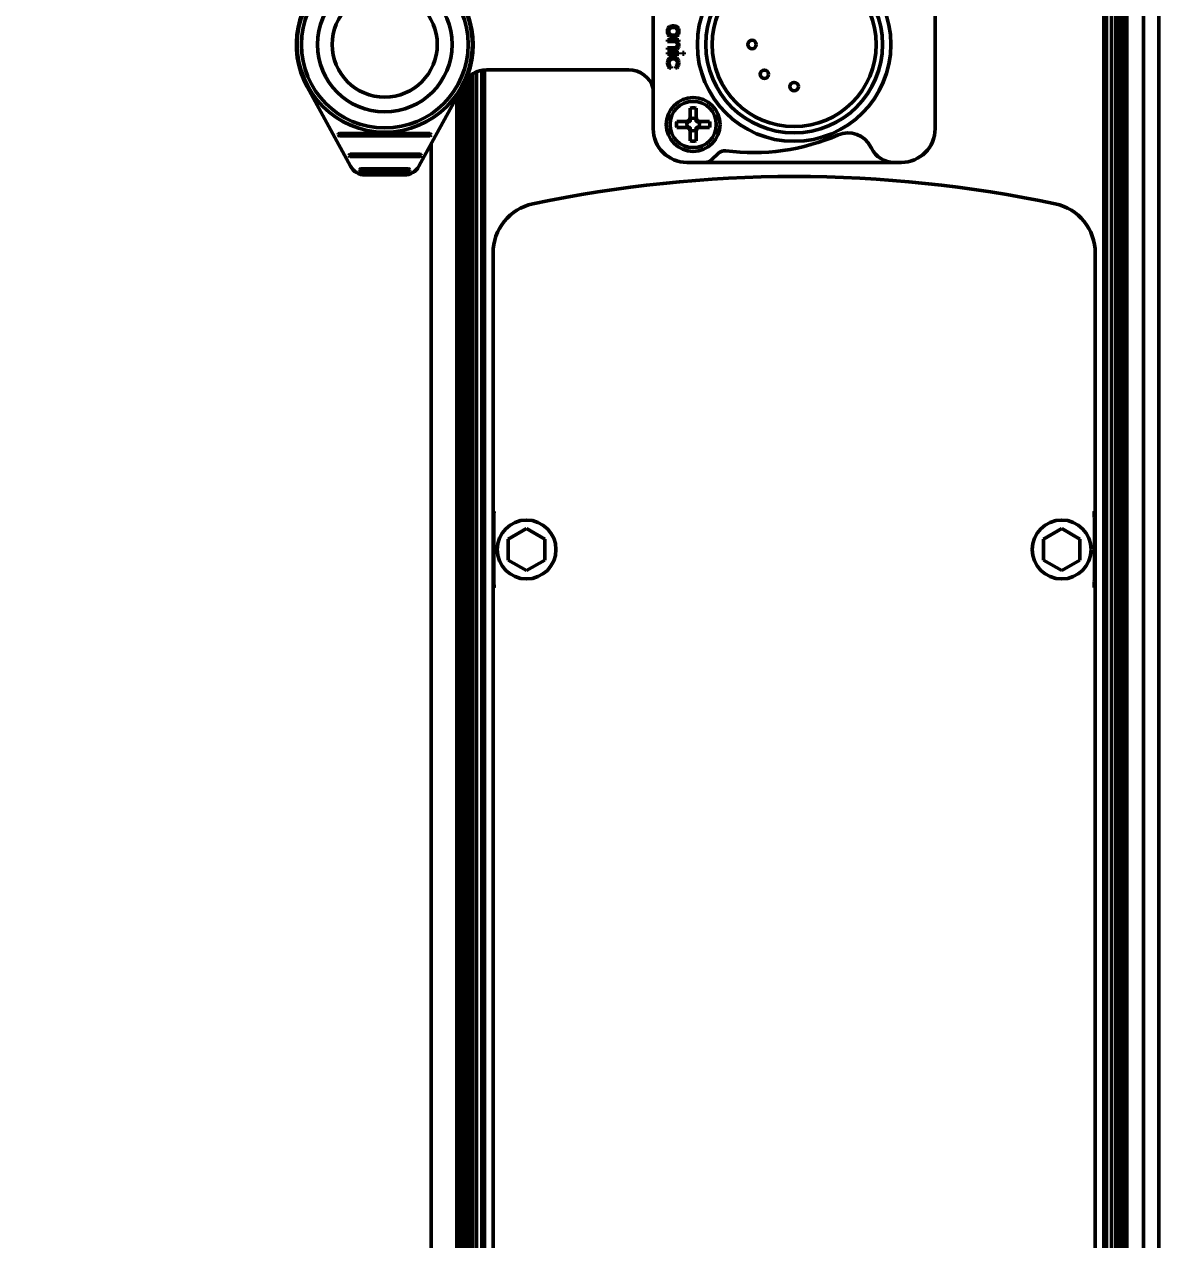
# Model space of a CAD drawing. Header units: millimetres. Extents: x 0 to 3000, y 0 to 3000.
# Drawn here: x 1457.2 to 1592, y 787.9 to 932.3 of the extents above; entities that cross this region are included whole.
import ezdxf

# ---------------------------------------------------------------- set-up
doc = ezdxf.new("R2010")
doc.units = ezdxf.units.MM
doc.layers.add('Dimension (ANSI)', color=7, linetype='Continuous', lineweight=25)
doc.layers.add('Visible (ANSI)', color=7, linetype='Continuous', lineweight=50)
doc.styles.add('Note Text (ANSI)', font='tahoma.ttf')
doc.dimstyles.new('Default - mm (ANSI)', dxfattribs={"dimtxt": 10, "dimasz": 2.5, "dimexe": 3.175, "dimexo": 1.6002, "dimgap": 0.8, "dimtad": 0, "dimtoh": 1, "dimrnd": 1e-08, "dimzin": 4, "dimdsep": 46, "dimtxsty": 'Note Text (ANSI)', "dimcen": 0.09, "dimdle": 10, "dimclrd": 256, "dimclre": 256, "dimclrt": 256, "dimadec": 1, "dimazin": 1, "dimtfac": 0.3048, "dimtofl": 0, "dimtmove": 0, "dimatfit": 3, "dimfxl": 1, "dimtolj": 1, "dimtzin": 4, "dimlwd": -1, "dimlwe": -1, "dimarcsym": 0})

# ---------------------------------------------------------------- blocks, each defined once
blk = doc.blocks.new('*D17')
at = {"layer": 'Defpoints', "color": 0, "transparency": 16777216}
for p in [(1548.72, 1134.87), (1322.72, 253.67), (1548.72, 253.67)]:
    blk.add_point(p, dxfattribs=at)
at = {"layer": 'Dimension (ANSI)', "transparency": 16777216}
for p, q in [((1547.12, 1134.87), (1319.54, 1134.87)), ((1322.72, 1132.37), (1322.72, 743.43)), ((1322.72, 256.17), (1322.72, 645.11)), ((1547.12, 253.67), (1319.54, 253.67))]:
    blk.add_line(p, q, dxfattribs=at)
for points in [[(1322.3, 1132.37), (1323.13, 1132.37), (1322.72, 1134.87)], [(1322.3, 256.17), (1323.13, 256.17), (1322.72, 253.67)]]:
    blk.add_solid(points, dxfattribs=at)
at = {"layer": 'Dimension (ANSI)', "transparency": 16777216, "insert": (1316.18, 645.91), "char_height": 10, "attachment_point": 1, "rotation": 90, "style": 'Note Text (ANSI)'}
blk.add_mtext('\\A1;881.20 [34.7 in]', dxfattribs=at)

msp = doc.modelspace()

# ---------------------------------------------------------------- linework, layer by layer
at = {"layer": 'Visible (ANSI)'}
for p, q in [((1585.5164, 1101.867), (1585.5164, 286.667)), ((1585.8267, 286.667), (1585.8267, 1101.867)), ((1586.4425, 286.667), (1586.4425, 1101.867)), ((1586.9315, 286.667), (1586.9315, 1101.867)), ((1587.3602, 286.667), (1587.3602, 1101.867)), ((1587.7329, 286.667), (1587.7329, 1101.867)), ((1588.0497, 286.667), (1588.0497, 1101.867)), ((1588.2715, 286.667), (1588.2715, 1101.867)), ((1590.2218, 1101.867), (1590.2218, 286.667)), ((1592.0391, 286.667), (1592.0391, 1101.867)), ((1531.9668, 919.867), (1531.9668, 939.867)), ((1565.4668, 939.867), (1565.4668, 919.867)), ((1533.6668, 931.602), (1533.7093, 931.7686)), ((1533.6668, 931.2686), (1533.6668, 931.602)), ((1533.7093, 931.7686), (1533.7519, 931.852)), ((1533.7519, 931.852), (1533.837, 931.9353)), ((1533.837, 931.9353), (1533.9646, 932.0186)), ((1533.8795, 931.6853), (1533.837, 931.5186)), ((1533.837, 931.5186), (1533.837, 931.352)), ((1533.9646, 931.7686), (1533.8795, 931.6853)), ((1533.9646, 932.0186), (1534.2625, 932.102)), ((1534.0923, 931.852), (1533.9646, 931.7686)), ((1534.2625, 931.8936), (1534.0923, 931.852)), ((1534.2625, 932.102), (1534.4327, 932.102)), ((1534.4327, 931.8936), (1534.2625, 931.8936)), ((1534.4327, 932.102), (1534.6029, 932.0603)), ((1534.6029, 931.852), (1534.4327, 931.8936)), ((1534.6029, 932.0603), (1534.7306, 932.0186)), ((1534.7306, 931.7686), (1534.6029, 931.852)), ((1534.7306, 932.0186), (1534.8583, 931.9353)), ((1534.8157, 931.6853), (1534.7306, 931.7686)), ((1534.8583, 931.5186), (1534.8157, 931.6853)), ((1534.8583, 931.9353), (1534.9434, 931.852)), ((1534.8583, 931.352), (1534.8583, 931.5186)), ((1534.9434, 931.852), (1534.9859, 931.7686)), ((1534.9859, 931.7686), (1535.0285, 931.602)), ((1535.0285, 931.602), (1535.0285, 931.2686)), ((1533.7093, 931.102), (1533.6668, 931.2686)), ((1533.6668, 930.227), (1533.6668, 930.4353)), ((1533.6668, 930.4353), (1535.0285, 930.4353)), ((1534.6455, 930.227), (1533.6668, 930.227)), ((1533.7519, 931.0186), (1533.7093, 931.102)), ((1533.837, 930.9353), (1533.7519, 931.0186)), ((1533.837, 931.352), (1533.8795, 931.1853)), ((1533.9646, 930.852), (1533.837, 930.9353)), ((1533.8795, 931.1853), (1533.9646, 931.102)), ((1533.9646, 931.102), (1534.0923, 931.0186)), ((1534.2625, 930.7686), (1533.9646, 930.852)), ((1534.0923, 931.0186), (1534.2625, 930.977)), ((1534.2625, 930.977), (1534.4327, 930.977)), ((1534.4327, 930.7686), (1534.2625, 930.7686)), ((1534.4327, 930.977), (1534.6029, 931.0186)), ((1534.6029, 930.8103), (1534.4327, 930.7686)), ((1534.6029, 931.0186), (1534.7306, 931.102)), ((1534.7306, 930.852), (1534.6029, 930.8103)), ((1534.7306, 930.1436), (1534.6455, 930.227)), ((1534.7306, 931.102), (1534.8157, 931.1853)), ((1534.8583, 930.9353), (1534.7306, 930.852)), ((1534.8157, 930.0186), (1534.7306, 930.1436)), ((1534.8157, 931.1853), (1534.8583, 931.352)), ((1535.0285, 930.227), (1534.8157, 930.227)), ((1534.8157, 930.227), (1534.9008, 930.1436)), ((1534.8583, 929.852), (1534.8157, 930.0186)), ((1534.9434, 931.0186), (1534.8583, 930.9353)), ((1534.9008, 930.1436), (1534.9859, 930.0186)), ((1534.9859, 931.102), (1534.9434, 931.0186)), ((1535.0285, 931.2686), (1534.9859, 931.102)), ((1534.9859, 930.0186), (1535.0285, 929.852)), ((1535.0285, 930.4353), (1535.0285, 930.227)), ((1533.6668, 929.2686), (1533.6668, 929.477)), ((1533.6668, 929.477), (1534.4753, 929.477)), ((1534.4753, 929.2686), (1533.6668, 929.2686)), ((1533.6668, 928.727), (1533.6668, 928.9353)), ((1533.6668, 928.9353), (1535.0285, 928.9353)), ((1535.0285, 928.727), (1533.6668, 928.727)), ((1534.4753, 929.477), (1534.688, 929.5186)), ((1534.688, 929.3103), (1534.4753, 929.2686)), ((1534.688, 929.5186), (1534.7731, 929.602)), ((1534.8157, 929.352), (1534.688, 929.3103)), ((1534.7731, 929.602), (1534.8157, 929.6853)), ((1534.8157, 929.6853), (1534.8583, 929.852)), ((1534.9008, 929.4353), (1534.8157, 929.352)), ((1534.9859, 929.5603), (1534.9008, 929.4353)), ((1535.0285, 929.6853), (1534.9859, 929.5603)), ((1535.0285, 929.852), (1535.0285, 929.6853)), ((1535.0285, 928.9353), (1535.0285, 928.727)), ((1535.454, 928.727), (1535.454, 928.9353)), ((1535.454, 928.9353), (1535.6668, 928.9353)), ((1535.6668, 928.727), (1535.454, 928.727)), ((1535.6668, 928.9353), (1535.6668, 928.727)), ((1533.6668, 927.6853), (1533.7093, 927.9353)), ((1533.7093, 927.3936), (1533.6668, 927.6853)), ((1533.7093, 927.9353), (1533.7519, 928.0603)), ((1533.7944, 927.227), (1533.7093, 927.3936)), ((1533.7519, 928.0603), (1533.837, 928.1853)), ((1533.9221, 927.102), (1533.7944, 927.227)), ((1533.837, 928.1853), (1533.9221, 928.2686)), ((1533.9221, 927.977), (1533.837, 927.727)), ((1533.837, 927.727), (1533.8795, 927.4353)), ((1533.8795, 927.4353), (1533.9646, 927.3103)), ((1533.9221, 928.2686), (1534.0923, 928.352)), ((1534.0497, 928.102), (1533.9221, 927.977)), ((1534.0923, 927.0603), (1533.9221, 927.102)), ((1533.9646, 927.3103), (1534.0923, 927.2686)), ((1534.2625, 928.1853), (1534.0497, 928.102)), ((1534.0923, 928.352), (1534.3476, 928.3936)), ((1534.0923, 927.2686), (1534.0923, 927.0603)), ((1534.3902, 928.1853), (1534.2625, 928.1853)), ((1534.3476, 928.3936), (1534.6029, 928.352)), ((1534.5604, 928.1436), (1534.3902, 928.1853)), ((1534.6455, 928.102), (1534.5604, 928.1436)), ((1534.6029, 928.352), (1534.7731, 928.2686)), ((1534.6029, 927.2686), (1534.7306, 927.3103)), ((1534.6029, 927.0603), (1534.6029, 927.2686)), ((1534.7731, 927.102), (1534.6029, 927.0603)), ((1534.7731, 927.977), (1534.6455, 928.102)), ((1534.7306, 927.3103), (1534.8157, 927.4353)), ((1534.7731, 928.2686), (1534.8583, 928.1853)), ((1534.8157, 927.8936), (1534.7731, 927.977)), ((1534.9008, 927.227), (1534.7731, 927.102)), ((1534.8583, 927.727), (1534.8157, 927.8936)), ((1534.8157, 927.4353), (1534.8583, 927.727)), ((1534.8583, 928.1853), (1534.9434, 928.0603)), ((1534.9859, 927.3936), (1534.9008, 927.227)), ((1534.9434, 928.0603), (1534.9859, 927.9353)), ((1534.9859, 927.9353), (1535.0285, 927.6853)), ((1535.0285, 927.6853), (1534.9859, 927.3936)), ((1510.0734, 926.0223), (1510.0734, 473.7117)), ((1510.502, 926.3671), (1510.502, 473.3669)), ((1510.9911, 926.6298), (1510.9911, 473.1041)), ((1511.6068, 926.8155), (1511.6068, 472.9184)), ((1511.9172, 472.8768), (1511.9172, 926.8571)), ((1529.0668, 926.867), (1512.1602, 926.867)), ((1495.9933, 915.4085), (1490.8474, 924.833)), ((1509.1371, 924.5775), (1504.1307, 915.4085)), ((1508.9183, 924.1767), (1508.9183, 475.515)), ((1509.123, 924.5517), (1509.123, 475.1805)), ((1509.3838, 925.0252), (1509.3838, 474.7087)), ((1509.7006, 925.5847), (1509.7006, 474.1492)), ((1508.6399, 923.6669), (1508.6399, 475.9292)), ((1508.677, 923.7348), (1508.677, 475.8764)), ((1508.7696, 923.9044), (1508.7696, 475.7415)), ((1536.3668, 922.3127), (1536.3668, 921.217)), ((1537.0668, 922.3127), (1537.0668, 921.217)), ((1535.8668, 920.717), (1534.771, 920.717)), ((1535.8668, 920.017), (1534.771, 920.017)), ((1535.8668, 920.717), (1536.2617, 920.717)), ((1536.2617, 920.017), (1535.8668, 920.017)), ((1536.3668, 920.822), (1536.3668, 921.217)), ((1536.3668, 919.517), (1536.3668, 919.9119)), ((1537.0668, 921.217), (1537.0668, 920.822)), ((1537.0668, 919.9119), (1537.0668, 919.517)), ((1537.1719, 920.717), (1537.5668, 920.717)), ((1537.5668, 920.017), (1537.1719, 920.017)), ((1538.6625, 920.717), (1537.5668, 920.717)), ((1538.6625, 920.017), (1537.5668, 920.017)), ((1494.6868, 919.277), (1505.4068, 919.277)), ((1505.4068, 919.007), (1494.6868, 919.007)), ((1536.3668, 919.517), (1536.3668, 918.4212)), ((1537.0668, 919.517), (1537.0668, 918.4212)), ((1505.5945, 478.7941), (1505.5945, 918.0893)), ((1539.7712, 916.9848), (1538.8547, 916.1341)), ((1557.8949, 917.5509), (1557.8282, 917.6875)), ((1495.9768, 916.827), (1504.2468, 916.827)), ((1504.2468, 916.557), (1495.9768, 916.557)), ((1538.1744, 915.867), (1535.9668, 915.867)), ((1538.1744, 915.867), (1560.5908, 915.867)), ((1561.4668, 915.867), (1560.5908, 915.867)), ((1497.2268, 915.097), (1502.8968, 915.097)), ((1502.8968, 914.827), (1497.2268, 914.827)), ((1497.7487, 914.367), (1502.3753, 914.367)), ((1512.9345, 494.6494), (1512.9345, 905.0845)), ((1584.499, 905.0845), (1584.499, 494.6494)), ((1513.0425, 873.536), (1513.0425, 866.1979)), ((1516.9168, 872.367), (1514.7517, 871.117)), ((1519.0818, 871.117), (1516.9168, 872.367)), ((1580.5168, 872.367), (1578.3517, 871.117)), ((1582.6818, 871.117), (1580.5168, 872.367)), ((1584.3911, 866.1979), (1584.3911, 873.536)), ((1514.7517, 868.617), (1514.7517, 871.117)), ((1519.0818, 871.117), (1519.0818, 868.617)), ((1578.3517, 868.617), (1578.3517, 871.117)), ((1582.6818, 871.117), (1582.6818, 868.617)), ((1514.7517, 868.617), (1516.9168, 867.367)), ((1516.9168, 867.367), (1519.0818, 868.617)), ((1578.3517, 868.617), (1580.5168, 867.367)), ((1580.5168, 867.367), (1582.6818, 868.617))]:
    msp.add_line(p, q, dxfattribs=at)
for centre, radius in [((1500.0668, 929.867), 10.41), ((1548.7168, 929.867), 11.5), ((1548.7168, 929.867), 10.5), ((1500.0668, 929.867), 9.91), ((1548.7168, 929.867), 9.75), ((1500.0668, 929.867), 8), ((1500.0668, 929.867), 6.25), ((1543.7168, 929.867), 0.5), ((1545.1812, 926.3314), 0.5), ((1548.7168, 924.867), 0.5), ((1536.7168, 920.367), 3.2), ((1536.7168, 920.367), 2.75), ((1516.9168, 869.867), 3.5), ((1580.5168, 869.867), 3.5)]:
    msp.add_circle(centre, radius, dxfattribs=at)
for centre, radius, start, end in [((1500.0668, 929.867), 10.5, 329.750836, 208.635231), ((1512.1602, 923.867), 3, 90, 153.6122), ((1529.0668, 923.867), 3, 14.835112, 90), ((1536.7168, 920.367), 1.977, 79.802765, 100.197235), ((1535.9668, 919.867), 4, 180, 270), ((1536.7168, 920.367), 1.977, 169.802765, 190.197235), ((1536.7168, 920.367), 0.75, 152.181861, 207.818139), ((1536.7168, 920.367), 0.75, 62.181861, 117.818139), ((1536.7168, 920.367), 0.75, 332.181861, 27.818139), ((1536.7168, 920.367), 1.977, 349.802765, 10.197235), ((1561.4668, 919.867), 4, 270, 0), ((1494.6868, 919.107), 0.17, 90, 168.118834), ((1494.6868, 919.177), 0.17, 191.881159, 270), ((1505.4068, 919.107), 0.17, 11.880925, 90), ((1505.4068, 919.177), 0.17, 270, 348.118617), ((1536.7168, 920.367), 0.75, 242.181861, 297.818139), ((1536.7168, 920.367), 1.977, 259.802765, 280.197235), ((1543.8768, 942.217), 25.19, 262.485063, 293.532806), ((1555.1323, 916.3715), 3, 26.02, 113.532806), ((1540.4515, 916.2519), 1, 82.485063, 132.87), ((1560.5908, 918.867), 3, 206.02, 270), ((1495.9768, 916.657), 0.17, 90, 168.118841), ((1495.9768, 916.727), 0.17, 191.881166, 270), ((1504.2468, 916.657), 0.17, 11.880925, 90), ((1504.2468, 916.727), 0.17, 270, 348.118617), ((1538.1744, 916.867), 1, 270, 312.87), ((1497.7487, 916.367), 2, 208.635231, 270), ((1497.2268, 914.927), 0.17, 90, 168.118834), ((1497.2268, 914.997), 0.17, 191.881159, 270), ((1502.3753, 916.367), 2, 270, 331.364769), ((1502.8968, 914.927), 0.17, 11.880925, 90), ((1502.8968, 914.997), 0.17, 270, 348.118617), ((1548.7168, 764.2017), 149.9822, 78.056651, 101.943349), ((1518.9168, 905.0845), 5.9822, 101.943349, 180), ((1578.5168, 905.0845), 5.9822, 0, 78.056651)]:
    msp.add_arc(centre, radius, start, end, dxfattribs=at)
for centre, major_axis, start_param, end_param in [((1535.8362, 921.2475), (-0.3858, 0.3858), 2.38498604, 3.89819927), ((1535.8362, 919.4864), (-0.3858, -0.3858), 2.38498604, 3.89819927), ((1537.5973, 921.2475), (-0.3858, -0.3858), 5.52657869, 7.03979192), ((1537.5973, 919.4864), (-0.3858, 0.3858), 5.52657869, 7.03979192)]:
    msp.add_ellipse(centre, major_axis=major_axis, ratio=0.94401337, start_param=start_param, end_param=end_param, dxfattribs=at)
for points, knots in [([(1536.2617, 920.717), (1536.2649, 920.717), (1536.2682, 920.7171), (1536.2829, 920.7183), (1536.2953, 920.7211), (1536.3182, 920.7311), (1536.3287, 920.7384), (1536.3454, 920.755), (1536.3526, 920.7655), (1536.3626, 920.7884), (1536.3655, 920.8008), (1536.3666, 920.8155), (1536.3668, 920.8188), (1536.3668, 920.822)], [0.0523129872, 0.0523129872, 0.0523129872, 0.0523129872, 0.0532901771, 0.0532901771, 0.0568277647, 0.0568277647, 0.0603653522, 0.0603653522, 0.0639029398, 0.0639029398, 0.0674405274, 0.0674405274, 0.0684177172, 0.0684177172, 0.0684177172, 0.0684177172]), ([(1536.3668, 919.9119), (1536.3668, 919.9151), (1536.3666, 919.9184), (1536.3655, 919.9331), (1536.3626, 919.9455), (1536.3526, 919.9684), (1536.3454, 919.9789), (1536.3287, 919.9956), (1536.3182, 920.0028), (1536.2953, 920.0128), (1536.2829, 920.0156), (1536.2682, 920.0168), (1536.2649, 920.017), (1536.2617, 920.017)], [0.0523129872, 0.0523129872, 0.0523129872, 0.0523129872, 0.0532901771, 0.0532901771, 0.0568277647, 0.0568277647, 0.0603653522, 0.0603653522, 0.0639029398, 0.0639029398, 0.0674405274, 0.0674405274, 0.0684177172, 0.0684177172, 0.0684177172, 0.0684177172]), ([(1537.0668, 920.822), (1537.0668, 920.8188), (1537.0669, 920.8155), (1537.0681, 920.8008), (1537.0709, 920.7884), (1537.0809, 920.7655), (1537.0882, 920.755), (1537.1048, 920.7384), (1537.1153, 920.7311), (1537.1382, 920.7211), (1537.1506, 920.7183), (1537.1654, 920.7171), (1537.1686, 920.717), (1537.1719, 920.717)], [0.0523129872, 0.0523129872, 0.0523129872, 0.0523129872, 0.0532901771, 0.0532901771, 0.0568277647, 0.0568277647, 0.0603653522, 0.0603653522, 0.0639029398, 0.0639029398, 0.0674405274, 0.0674405274, 0.0684177172, 0.0684177172, 0.0684177172, 0.0684177172]), ([(1537.1719, 920.017), (1537.1686, 920.017), (1537.1654, 920.0168), (1537.1506, 920.0156), (1537.1382, 920.0128), (1537.1153, 920.0028), (1537.1048, 919.9956), (1537.0882, 919.9789), (1537.0809, 919.9684), (1537.0709, 919.9455), (1537.0681, 919.9331), (1537.0669, 919.9184), (1537.0668, 919.9151), (1537.0668, 919.9119)], [0.0523129872, 0.0523129872, 0.0523129872, 0.0523129872, 0.0532901771, 0.0532901771, 0.0568277647, 0.0568277647, 0.0603653522, 0.0603653522, 0.0639029398, 0.0639029398, 0.0674405274, 0.0674405274, 0.0684177172, 0.0684177172, 0.0684177172, 0.0684177172]), ([(1513.0593, 874.392), (1513.0579, 874.3506), (1513.0564, 874.3104), (1513.055, 874.2699), (1513.0534, 874.2204), (1513.052, 874.1705), (1513.0507, 874.1194), (1513.0506, 874.1163), (1513.0505, 874.1133), (1513.0504, 874.1103), (1513.0487, 874.0413), (1513.0469, 873.9698), (1513.0457, 873.8971), (1513.0453, 873.875), (1513.0449, 873.8528), (1513.0446, 873.8307), (1513.0433, 873.7467), (1513.0429, 873.6632), (1513.0426, 873.5784), (1513.0425, 873.5643), (1513.0425, 873.5502), (1513.0425, 873.536)], [0, 0, 0, 0, 0.14969973, 0.14969973, 0.14969973, 0.33333333, 0.33333333, 0.33333333, 0.34425598, 0.34425598, 0.34425598, 0.59144679, 0.59144679, 0.59144679, 0.66666667, 0.66666667, 0.66666667, 0.95247243, 0.95247243, 0.95247243, 1, 1, 1, 1]), ([(1584.3911, 873.536), (1584.3911, 873.6124), (1584.3906, 873.6881), (1584.389, 873.8368), (1584.3878, 873.9085), (1584.3832, 874.1271), (1584.379, 874.2539), (1584.3747, 874.3782), (1584.3745, 874.382), (1584.3742, 874.392)], [-0.0910845436, -0.0910845436, -0.0910845436, -0.0910845436, -0.0700216606, -0.0700216606, -0.0482589473, -0.0482589473, 0, 0, 0.0042565393, 0.0042565393, 0.0042565393, 0.0042565393]), ([(1513.0425, 866.1979), (1513.0425, 866.1215), (1513.0429, 866.0458), (1513.0445, 865.8971), (1513.0457, 865.8254), (1513.0503, 865.6069), (1513.0545, 865.48), (1513.0588, 865.3557), (1513.059, 865.3519), (1513.0593, 865.3419)], [-0.0910845373, -0.0910845373, -0.0910845373, -0.0910845373, -0.0700217219, -0.0700217219, -0.0482590717, -0.0482590717, 0, 0, 0.0042565393, 0.0042565393, 0.0042565393, 0.0042565393]), ([(1584.3742, 865.3419), (1584.3756, 865.3833), (1584.3771, 865.4236), (1584.3785, 865.464), (1584.3802, 865.5136), (1584.3815, 865.5635), (1584.3829, 865.6145), (1584.3829, 865.6176), (1584.383, 865.6206), (1584.3831, 865.6237), (1584.3849, 865.6926), (1584.3866, 865.7641), (1584.3879, 865.8368), (1584.3883, 865.8589), (1584.3886, 865.8811), (1584.3889, 865.9032), (1584.3903, 865.9872), (1584.3906, 866.0708), (1584.391, 866.1555), (1584.391, 866.1696), (1584.3911, 866.1838), (1584.3911, 866.1979)], [0, 0, 0, 0, 0.14969973, 0.14969973, 0.14969973, 0.33333333, 0.33333333, 0.33333333, 0.34425598, 0.34425598, 0.34425598, 0.59144679, 0.59144679, 0.59144679, 0.66666667, 0.66666667, 0.66666667, 0.95247239, 0.95247239, 0.95247239, 1, 1, 1, 1])]:
    msp.add_open_spline(points, degree=3, knots=knots, dxfattribs=at)

# ---------------------------------------------------------------- dimensions: what is measured, and where the dimension line sits
at = {"layer": 'Dimension (ANSI)'}
dim = msp.add_linear_dim(base=(1322.7168, 253.667), p1=(1548.7168, 1134.867), p2=(1548.7168, 253.667), angle=90, dimstyle='Default - mm (ANSI)', override={"dimgap": 0.8, "dimtoh": 0, "dimdec": 2, "dimtol": 0, "dimlim": 0, "dimtp": 0, "dimtm": 0, "dimtdec": 2, "dimatfit": 1}, dxfattribs=at)
dim.commit()
dim.dimension.update_dxf_attribs({"geometry": '*D17', "text_midpoint": (1322.7168, 694.267), "dimtype": 160})

doc.saveas('drawing.dxf')
